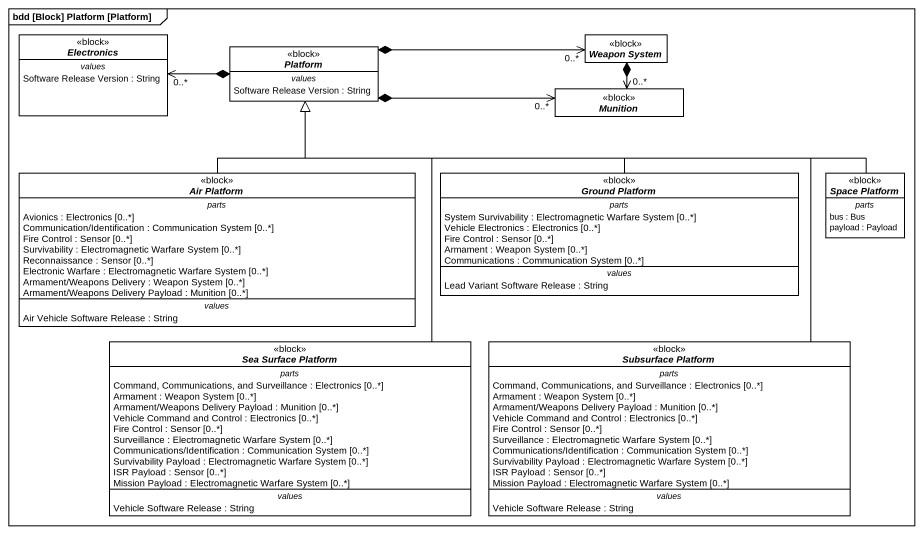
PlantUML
@startuml
mainframe bdd [Block] Platform [Platform]
hide circle
hide empty members
abstract class Electronics <<block>> {
  -- values --
  Software Release Version : String
}
abstract class Platform <<block>> {
  -- values --
  Software Release Version : String
}
abstract class "Weapon System" as Weapon_System <<block>>
abstract class Munition <<block>>
abstract class "Air Platform" as Air_Platform <<block>> {
  -- parts --
  Avionics : Electronics [0..*]
  Communication/Identification : Communication System [0..*]
  Fire Control : Sensor [0..*]
  Survivability : Electromagnetic Warfare System [0..*]
  Reconnaissance : Sensor [0..*]
  Electronic Warfare : Electromagnetic Warfare System [0..*]
  Armament/Weapons Delivery : Weapon System [0..*]
  Armament/Weapons Delivery Payload : Munition [0..*]
  -- values --
  Air Vehicle Software Release : String
}
abstract class "Ground Platform" as Ground_Platform <<block>> {
  -- parts --
  System Survivability : Electromagnetic Warfare System [0..*]
  Vehicle Electronics : Electronics [0..*]
  Fire Control : Sensor [0..*]
  Armament : Weapon System [0..*]
  Communications : Communication System [0..*]
  -- values --
  Lead Variant Software Release : String
}
abstract class "Space Platform" as Space_Platform <<block>> {
  -- parts --
  bus : Bus
  payload : Payload
}
abstract class "Sea Surface Platform" as Sea_Surface_Platform <<block>> {
  -- parts --
  Command, Communications, and Surveillance : Electronics [0..*]
  Armament : Weapon System [0..*]
  Armament/Weapons Delivery Payload : Munition [0..*]
  Vehicle Command and Control : Electronics [0..*]
  Fire Control : Sensor [0..*]
  Surveillance : Electromagnetic Warfare System [0..*]
  Communications/Identification : Communication System [0..*]
  Survivability Payload : Electromagnetic Warfare System [0..*]
  ISR Payload : Sensor [0..*]
  Mission Payload : Electromagnetic Warfare System [0..*]
  -- values --
  Vehicle Software Release : String
}
abstract class "Subsurface Platform" as Subsurface_Platform <<block>> {
  -- parts --
  Command, Communications, and Surveillance : Electronics [0..*]
  Armament : Weapon System [0..*]
  Armament/Weapons Delivery Payload : Munition [0..*]
  Vehicle Command and Control : Electronics [0..*]
  Fire Control : Sensor [0..*]
  Surveillance : Electromagnetic Warfare System [0..*]
  Communications/Identification : Communication System [0..*]
  Survivability Payload : Electromagnetic Warfare System [0..*]
  ISR Payload : Sensor [0..*]
  Mission Payload : Electromagnetic Warfare System [0..*]
  -- values --
  Vehicle Software Release : String
}
Platform *-left-> "0..*" Electronics
Platform *-right-> "0..*" Weapon_System
Platform *-right-> "0..*" Munition
Weapon_System *--> "0..*" Munition
Air_Platform -up-|> Platform
Ground_Platform -left-|> Platform
Space_Platform -left-|> Platform
Sea_Surface_Platform -up-|> Platform
Subsurface_Platform -up-|> Platform
@enduml
